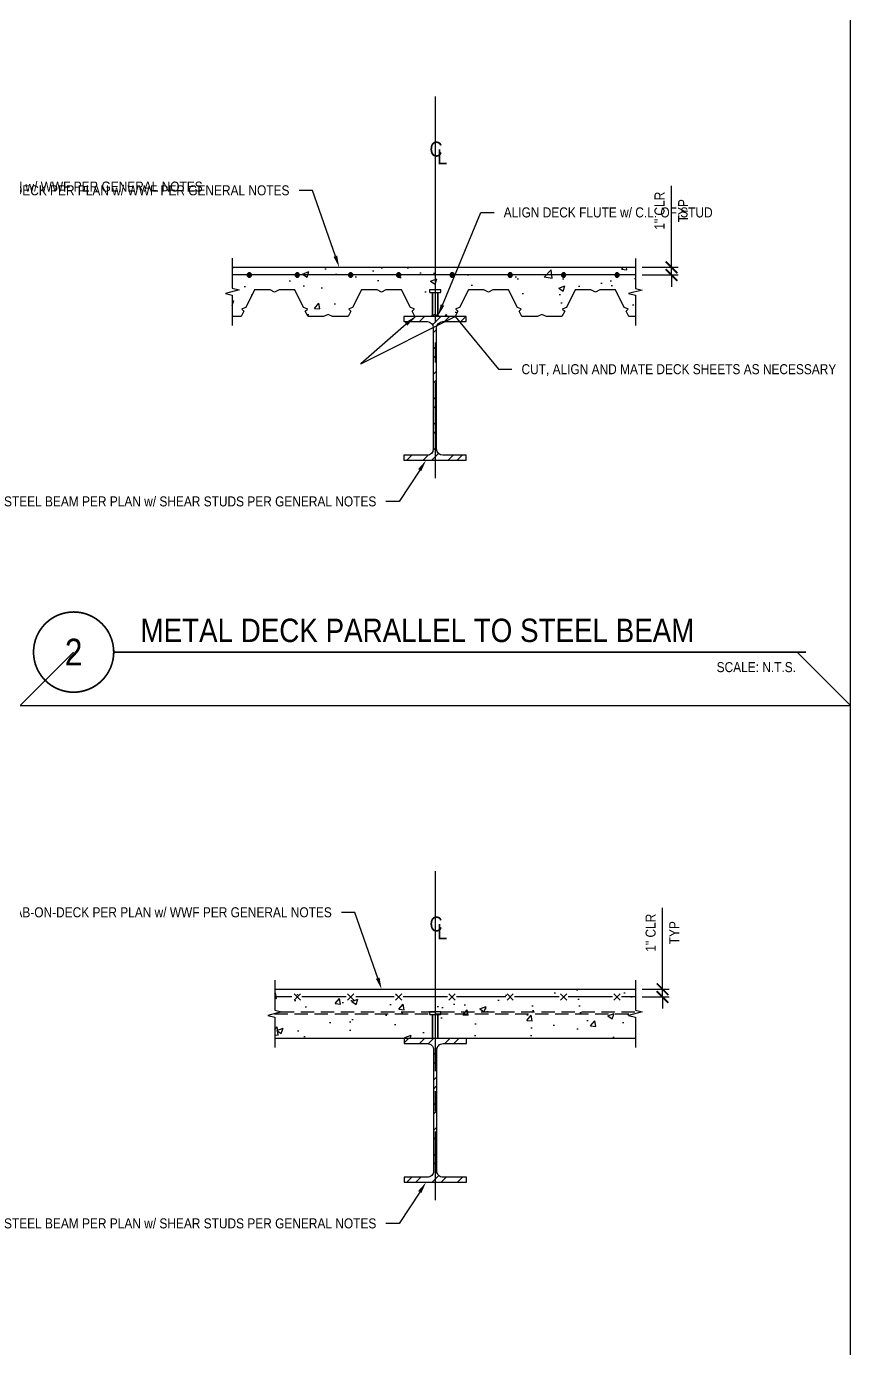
# Model space of a CAD drawing. Header units: inches. Extents: x -16404 to 14624, y -1591 to 16152.
# Drawn here: x -15517.9 to -15425.4, y 7735.9 to 7884.2 of the extents above; entities that cross this region are included whole.
import ezdxf
from ezdxf import colors
from ezdxf.entities.mleader import LeaderData, LeaderLine
from ezdxf.enums import TextEntityAlignment as Align
from ezdxf.math import Vec2, Vec3

# ---------------------------------------------------------------- set-up
doc = ezdxf.new("R2010")
doc.units = ezdxf.units.IN
doc.header["$LTSCALE"] = 24
doc.header["$MEASUREMENT"] = 0
for name, pattern in [('CENTER2', [1.125, 0.75, -0.125, 0.125, -0.125]), ('DASHED2', [0.375, 0.25, -0.125]), ('HIDDEN4', [0.09375, 0.0625, -0.03125])]:
    doc.linetypes.add(name, pattern=pattern)
doc.layers.get('0').update_dxf_attribs({"linetype": 'CONTINUOUS'})
doc.layers.get('DefPoints').update_dxf_attribs({"color": 251, "linetype": 'CONTINUOUS'})
for name, color, linetype in [('S-ANNO-DIMS', 2, 'CONTINUOUS'), ('S-ANNO-NOTE', 4, 'CONTINUOUS'), ('S-BOLT', 2, 'CONTINUOUS'), ('S-BREAK', 2, 'CONTINUOUS'), ('S-CONC', 4, 'CONTINUOUS'), ('S-GRID', 1, 'CENTER2'), ('S-REBAR', 7, 'CONTINUOUS'), ('S-STEEL', 4, 'CONTINUOUS')]:
    doc.layers.add(name, color=color, linetype=linetype)
doc.layers.add('S-ANNO-GRID-NONPLOT', color=251, linetype='CONTINUOUS', plot=False)
doc.layers.add('S-HATCH1', color=1, linetype='CONTINUOUS', transparency=0.5)
doc.layers.add('S-HATCH2', color=2, linetype='CONTINUOUS', transparency=0.5)
doc.styles.add('Arial', font='arial.ttf', dxfattribs={"width": 0.85})
doc.dimstyles.new('DIM-12_Se', dxfattribs={"dimscale": 12, "dimtxt": 0.09375, "dimasz": 0.109375, "dimexe": 0.0625, "dimexo": 0.0625, "dimgap": 0.0625, "dimtad": 1, "dimdec": 4, "dimzin": 11, "dimdsep": 46, "dimlunit": 4, "dimtxsty": 'Arial', "dimblk": 'ARCHTICK', "dimcen": 0.125, "dimdle": 0.0625, "dimclrd": 256, "dimclre": 256, "dimclrt": 4, "dimadec": 0, "dimazin": 0, "dimtfac": 0.75, "dimtdec": 4, "dimtmove": 0, "dimatfit": 3, "dimfxl": 1, "dimfrac": 1, "dimtolj": 1, "dimtzin": 0, "dimarcsym": 0})

# ---------------------------------------------------------------- blocks, each defined once
blk = doc.blocks.new('_ARCHTICK')
at = {"color": 0, "linetype": 'ByBlock', "const_width": 0.15}
blk.add_lwpolyline([(-0.5, -0.5), (0.5, 0.5)], dxfattribs=at)
blk = doc.blocks.new('*D2209')
at = {"layer": 'DefPoints', "color": 0, "transparency": 16777216}
for p in [(-15449.5856413538, 7776.171608005668), (-15446.53971617417, 7776.171608005668), (-15449.5856413538, 7775.308739220886)]:
    blk.add_point(p, dxfattribs=at)
at = {"layer": 'S-ANNO-DIMS', "lineweight": -2, "transparency": 16777216}
for p, q in [((-15446.53971617417, 7776.171608005668), (-15446.53971617417, 7785.316297454601)), ((-15448.8356413538, 7776.171608005668), (-15445.78971617417, 7776.171608005668)), ((-15446.53971617417, 7775.308739220886), (-15446.53971617417, 7776.171608005668)), ((-15448.8356413538, 7775.308739220886), (-15445.78971617417, 7775.308739220886)), ((-15446.53971617417, 7775.308739220886), (-15446.53971617417, 7773.996239220886))]:
    blk.add_line(p, q, dxfattribs=at)
at = {"layer": 'S-ANNO-DIMS', "lineweight": -2, "transparency": 16777216, "xscale": 1.3125, "yscale": 1.3125, "zscale": 1.3125}
for p, rotation in [((-15446.53971617417, 7776.171608005668), 270), ((-15446.53971617417, 7775.308739220886), 90)]:
    blk.add_blockref('_ARCHTICK', p, dxfattribs=dict(at, rotation=rotation))
at = {"layer": 'S-ANNO-DIMS', "color": 4, "transparency": 16777216, "char_height": 1.125, "attachment_point": 5, "rotation": 90, "style": 'Arial'}
for s, insert in [('\\A1;1" CLR', (-15447.87140103092, 7782.517143719952)), ('\\A1;TYP', (-15445.22721617417, 7782.517143719952))]:
    blk.add_mtext(s, dxfattribs=dict(at, insert=insert))
blk = doc.blocks.new('CL-V12')
at = {"layer": 'DefPoints'}
blk.add_line((0, 5.936025320726912), (0, -5.936025320726912), dxfattribs=at)
at = {"layer": 'S-ANNO-NOTE', "color": 4, "char_height": 1.6875, "attachment_point": 5, "style": 'Arial'}
for s, insert, width in [('C', (0.0879226104952977, 0), 1.384716916780355), ('L', (0.7932882397290086, -0.8449597052604076), 1.059878922237381)]:
    blk.add_mtext(s, dxfattribs=dict(at, insert=insert, width=width))
blk = doc.blocks.new('*U332')
at = {"const_width": 0.1875}
for points in [[(-4.5, 1.2e-15, -1), (4.5, 0, 3.732050807568882)], [(-4.5, 0, 1), (4.5, 0, -3.732050807568882)]]:
    blk.add_lwpolyline(points, format="xyb", dxfattribs=at)
blk.add_lwpolyline([(4.5, 0), (82.20909887525063, 0)], dxfattribs=at)
blk.add_circle((0, 0), 4.5)
at = {"style": 'Arial', "width": 0.85}
for tag, p in [('DWG_TITLE_1', (7.5, 6.1875)), ('DWG_TITLE_2', (7.5, 2.4375))]:
    blk.add_attdef(tag, text='', height=2.625, dxfattribs=at).set_placement(p, align=Align.MIDDLE_LEFT)
blk.add_attdef('#', text='', height=3, dxfattribs=at).set_placement((0, 0), align=Align.MIDDLE_CENTER)
blk.add_attdef('SCALE', text='', height=1.125, dxfattribs=at).set_placement((81.08409887525063, -1.125), align=Align.TOP_RIGHT)
blk = doc.blocks.new('*D2210')
at = {"layer": 'DefPoints', "color": 0, "transparency": 16777216}
for p in [(-15449.5856413538, 7857.171608005664), (-15445.53971617417, 7857.171608005664), (-15449.5856413538, 7856.308739220883)]:
    blk.add_point(p, dxfattribs=at)
at = {"layer": 'S-ANNO-DIMS', "lineweight": -2, "transparency": 16777216}
for p, q in [((-15445.53971617417, 7857.171608005664), (-15445.53971617417, 7866.316297454598)), ((-15448.8356413538, 7857.171608005664), (-15444.78971617417, 7857.171608005664)), ((-15445.53971617417, 7856.308739220883), (-15445.53971617417, 7857.171608005664)), ((-15448.8356413538, 7856.308739220883), (-15444.78971617417, 7856.308739220883)), ((-15445.53971617417, 7856.308739220883), (-15445.53971617417, 7854.996239220883))]:
    blk.add_line(p, q, dxfattribs=at)
at = {"layer": 'S-ANNO-DIMS', "lineweight": -2, "transparency": 16777216, "xscale": 1.3125, "yscale": 1.3125, "zscale": 1.3125}
for p, rotation in [((-15445.53971617417, 7857.171608005664), 270), ((-15445.53971617417, 7856.308739220883), 90)]:
    blk.add_blockref('_ARCHTICK', p, dxfattribs=dict(at, rotation=rotation))
at = {"layer": 'S-ANNO-DIMS', "color": 4, "transparency": 16777216, "char_height": 1.125, "attachment_point": 5, "rotation": 90, "style": 'Arial'}
for s, insert in [('\\A1;1" CLR', (-15446.87140103092, 7863.517143719949)), ('\\A1;TYP', (-15444.22721617417, 7863.517143719949))]:
    blk.add_mtext(s, dxfattribs=dict(at, insert=insert))
blk = doc.blocks.new('_DotBlank')
at = {"color": 0, "lineweight": -2}
blk.add_line((-0.5, 0), (-1, 0), dxfattribs=at)
blk.add_circle((0, 0), 0.5, dxfattribs=at)
blk = doc.blocks.new('*U153')
h = blk.add_hatch(color=256)
h.dxf.hatch_style = 1
h.paths.add_polyline_path([(0.25, 1e-16, 1), (-0.25, 1e-16, 1)])
at = {"color": 0}
blk.add_circle((0, 1e-16), 0.25, dxfattribs=at)
blk = doc.blocks.new('W16x45')
at = {"layer": 'S-HATCH1'}
h = blk.add_hatch(dxfattribs=at)
h.set_pattern_fill('STEEL', color=256, scale=16, style=0)
h.set_pattern_definition([(45, (-250.4607083155943, -107.3444358688484), (-1.414213562373095, 1.414213562373095), []), (45, (-250.4607083155943, -106.3444358688484), (-1.414213562373095, 1.414213562373095), [])])
edge = h.paths.add_edge_path()
edge.add_line((3.499999743215994, -8.062499907108759), (3.499999743215994, -7.499999907108759))
edge.add_line((3.499999743215994, -7.499999907108759), (0.8749997432159944, -7.499999907108759))
edge.add_arc((0.8749997432159944, -6.812499907108759), 0.6875, 180, 270, ccw=False)
edge.add_line((0.1874997432159944, -6.812499907108759), (0.1874997432159944, 6.812500092891241))
edge.add_arc((0.8749997432159944, 6.812500092891241), 0.6875, 90, 180, ccw=False)
edge.add_line((0.8749997432159944, 7.500000092891241), (3.499999743215994, 7.500000092891241))
edge.add_line((3.499999743215994, 7.500000092891241), (3.499999743215994, 8.062500092891241))
edge.add_line((3.499999743215994, 8.062500092891241), (-3.500000256784006, 8.062500092891241))
edge.add_line((-3.500000256784006, 8.062500092891241), (-3.500000256784006, 7.500000092891241))
edge.add_line((-3.500000256784006, 7.500000092891241), (-0.8750002567840056, 7.500000092891241))
edge.add_arc((-0.8750002567840056, 6.812500092891241), 0.6875, 0, 90, ccw=False)
edge.add_line((-0.1875002567840056, 6.812500092891241), (-0.1875002567840056, -6.812499907108759))
edge.add_arc((-0.8750002567840056, -6.812499907108759), 0.6875, -90, 0, ccw=False)
edge.add_line((-0.8750002567840056, -7.499999907108759), (-3.500000256784006, -7.499999907108759))
edge.add_line((-3.500000256784006, -7.499999907108759), (-3.500000256784006, -8.062499907108759))
edge.add_line((-3.500000256784006, -8.062499907108759), (3.499999743215994, -8.062499907108759))
at = {"layer": 'S-STEEL'}
blk.add_lwpolyline([(3.499999743215994, -8.062499907108759), (3.499999743215994, -7.499999907108759), (0.8749997432159944, -7.499999907108759, -0.4142135623730958), (0.1874997432159944, -6.812499907108759), (0.1874997432159944, 6.812500092891241, -0.4142135623730958), (0.8749997432159944, 7.500000092891241), (3.499999743215994, 7.500000092891241), (3.499999743215994, 8.062500092891241), (-3.500000256784006, 8.062500092891241), (-3.500000256784006, 7.500000092891241), (-0.8750002567840056, 7.500000092891241, -0.4142135623730952), (-0.1875002567840056, 6.812500092891241), (-0.1875002567840056, -6.812499907108759, -0.4142135623730952), (-0.8750002567840056, -7.499999907108759), (-3.500000256784006, -7.499999907108759), (-3.500000256784006, -8.062499907108759)], format="xyb", close=True, dxfattribs=at)
blk = doc.blocks.new('Se_24x36_DETAILS_GRID')
for p, q in [((31.06969962508379, 7.66666666666672), (31.06969962508379, 15.33333333333339)), ((23.3022747188129, 7.666666666666777), (23.80227471883495, 8.166666666688936)), ((23.30227471881284, 7.666666666666725), (31.06969962508379, 7.666666666666721)), ((31.06969962508379, 4.707345624410664e-14), (31.06969962508379, 7.66666666666672))]:
    blk.add_line(p, q)
at = {"linetype": 'DASHED2', "ltscale": 0.5}
blk.add_line((31.06969962508379, 7.66666666666672), (30.56969962506174, 8.166666666688881), dxfattribs=at)

msp = doc.modelspace()

# ---------------------------------------------------------------- hatches: boundary and pattern name
at = {"layer": 'S-HATCH2'}
h = msp.add_hatch(dxfattribs=at)
h.set_pattern_fill('AR-CONC', color=256, style=0)
h.set_pattern_definition([(49.99999999999999, (-8844.700611068967, 2609.215343960293), (7.172601826007535, -0.6275213498259511), [0.75, -8.25]), (355, (-8844.700611068967, 2609.215343960293), (-1.38751333613, 7.521921337000118), [0.6, -6.6]), (100.45144446, (-8844.102894258967, 2609.163050520294), (5.78508846727112, 6.894399909686294), [0.6374019199999966, -7.011421119999973]), (46.18420000000001, (-8844.700611068967, 2611.215343960293), (10.67241330671572, -1.655192807930765), [1.125, -12.375]), (96.63563549, (-8843.811243618968, 2611.077410890293), (9.346619456742284, 9.741186007745505), [0.95610342, -10.5171376]), (351.1841639899999, (-8844.700611068967, 2611.215343960293), (9.346619450547731, 9.741186002699902), [0.9, -9.90000001]), (21, (-8843.700611068967, 2610.715343960293), (5.969070521184617, -4.026188906653388), [0.75, -8.25]), (326.0000000000001, (-8843.700611068967, 2610.715343960293), (2.433153319215817, 7.25150045046853), [0.6, -6.6]), (71.45144474, (-8843.203188528967, 2610.379828220293), (8.402223767299711, 3.225311528063538), [0.6374019000000001, -7.01142112]), (37.50000000000001, (-8844.700611068967, 2609.215343960293), (0.1215985531729067, 3.328938538313115), [0, -6.52, 0, -6.7, 0, -6.625]), (7.499999999999999, (-8844.700611068967, 2609.215343960293), (2.630695374421486, 3.944117118823602), [0, -3.82, 0, -6.37, 0, -2.525]), (327.5, (-8846.930611068967, 2609.215343960293), (5.33822436172409, -0.2255487173437976), [0, -2.5, 0, -7.8, 0, -10.35]), (317.5, (-8847.930611068967, 2609.215343960293), (5.831861693423862, 1.001049823323177), [0, -3.25, 0, -5.18, 0, -7.35])])
h.paths.add_polyline_path([(-15468.32803171032, 7854.641576005651), (-15466.57803171032, 7854.641576005651), (-15466.07803171032, 7854.391576005651), (-15465.57803171032, 7854.641576005651), (-15463.82803171032, 7854.641576005651), (-15462.83261374965, 7852.650740084303), (-15462.43012151369, 7852.516576005651), (-15462.40109107597, 7852.458515130197), (-15462.6368345442, 7852.259181673412), (-15462.32803171032, 7851.641576005651), (-15460.57803171032, 7851.641576005651), (-15460.07803171032, 7851.891576005651), (-15459.57803171032, 7851.641576005651), (-15457.82803171032, 7851.641576005651), (-15457.51922887644, 7852.259181673412), (-15457.75497234467, 7852.458515130197), (-15457.72594190694, 7852.516576005651), (-15457.32344967099, 7852.650740084303), (-15456.32803171032, 7854.641576005651), (-15454.57803171032, 7854.641576005651), (-15454.07803171032, 7854.391576005651), (-15453.57803171032, 7854.641576005651), (-15451.82803171032, 7854.641576005651), (-15450.83261374965, 7852.650740084303), (-15450.43012151369, 7852.516576005651), (-15450.40109107597, 7852.458515130197), (-15450.6368345442, 7852.259181673412), (-15450.32803171032, 7851.641576005651), (-15449.5856413538, 7851.641576005651), (-15449.5856413538, 7854.055034601998), (-15448.80729016085, 7854.244321384346), (-15450.36399254675, 7854.622894949042), (-15449.5856413538, 7854.812181731394), (-15449.58563591966, 7857.171608005107), (-15494.82803715507, 7857.176213048088), (-15494.82803171032, 7854.812181731394), (-15494.04968051737, 7854.622894949042), (-15495.60638290327, 7854.244321384346), (-15494.82803171032, 7854.055034601998), (-15494.82803171032, 7851.641576005651), (-15493.82803171032, 7851.641576005651), (-15493.51922887644, 7852.259181673412), (-15493.75497234467, 7852.458515130197), (-15493.72594190694, 7852.516576005651), (-15493.32344967099, 7852.650740084303), (-15492.32803171032, 7854.641576005651), (-15490.57803171032, 7854.641576005651), (-15490.07803171032, 7854.391576005651), (-15489.57803171032, 7854.641576005651), (-15487.82803171032, 7854.641576005651), (-15486.83261374965, 7852.650740084303), (-15486.43012151369, 7852.516576005651), (-15486.40109107597, 7852.458515130197), (-15486.6368345442, 7852.259181673412), (-15486.32803171032, 7851.641576005651), (-15484.57803171032, 7851.641576005651), (-15484.07803171032, 7851.891576005651), (-15483.57803171032, 7851.641576005651), (-15481.82803171032, 7851.641576005651), (-15481.51922887644, 7852.259181673412), (-15481.75497234467, 7852.458515130197), (-15481.72594190694, 7852.516576005651), (-15481.32344967099, 7852.650740084303), (-15480.32803171032, 7854.641576005651), (-15478.57803171032, 7854.641576005651), (-15478.07803171032, 7854.391576005651), (-15477.57803171032, 7854.641576005651), (-15475.82803171032, 7854.641576005651), (-15474.83261374965, 7852.650740084303), (-15474.43012151369, 7852.516576005651), (-15474.40109107597, 7852.458515130197), (-15474.6368345442, 7852.259181673412), (-15474.32803171032, 7851.641576005651), (-15472.57803171032, 7851.641576005651), (-15472.07803171032, 7851.891576005651), (-15471.57803171032, 7851.641576005651), (-15469.82803171032, 7851.641576005651), (-15469.51922887644, 7852.259181673412), (-15469.75497234467, 7852.458515130197), (-15469.72594190694, 7852.516576005651), (-15469.32344967099, 7852.650740084303)])
h = msp.add_hatch(dxfattribs=at)
h.set_pattern_fill('ANSI31', color=256)
h.set_pattern_definition([(45, (-8844.700611068967, 2620.226873999809), (-0.08838834764831845, 0.08838834764831845), [])])
h.paths.add_polyline_path([(-15490.07042751161, 7776.176224006357), (-15490.07042206684, 7773.812181731398), (-15489.3688877679, 7773.641576005654), (-15448.88410705486, 7773.641576005654), (-15449.5856413538, 7773.812181731398), (-15449.58564678794, 7776.171608006282)], flags=17)
h.paths.add_polyline_path([(-15489.21525397989, 7773.641576005654), (-15490.84877325979, 7773.24432138435), (-15490.07042206684, 7773.055034602002), (-15490.07042206684, 7770.641576005654), (-15449.5856413538, 7770.641576005654), (-15449.5856413538, 7773.055034602002), (-15450.36399254675, 7773.24432138435), (-15448.80729016085, 7773.622894949046), (-15448.88410705486, 7773.641576005654)], flags=16)
h.paths.add_polyline_path([(-15490.07042751161, 7776.176224006357), (-15490.07042206684, 7773.812181731398), (-15489.29207087389, 7773.622894949046), (-15490.84877325979, 7773.24432138435), (-15490.07042206684, 7773.055034602002), (-15490.07042206684, 7770.641576005654), (-15449.5856413538, 7770.641576005654), (-15449.5856413538, 7773.055034602002), (-15450.36399254675, 7773.24432138435), (-15448.80729016085, 7773.622894949046), (-15449.5856413538, 7773.812181731398), (-15449.58564678794, 7776.171608006282)])
h = msp.add_hatch(dxfattribs=at)
h.set_pattern_fill('AR-CONC', color=256, style=0)
h.set_pattern_definition([(49.99999999999999, (-8844.700611068967, 2620.226873999809), (7.172601826007535, -0.6275213498259511), [0.75, -8.25]), (355, (-8844.700611068967, 2620.226873999809), (-1.38751333613, 7.521921337000118), [0.6, -6.6]), (100.45144446, (-8844.102894258967, 2620.174580559809), (5.78508846727112, 6.894399909686294), [0.6374019199999967, -7.011421119999974]), (46.18420000000001, (-8844.700611068967, 2622.226873999809), (10.67241330671572, -1.655192807930765), [1.125, -12.375]), (96.63563549, (-8843.811243618968, 2622.088940929809), (9.346619456742284, 9.741186007745505), [0.95610342, -10.5171376]), (351.1841639899999, (-8844.700611068967, 2622.226873999809), (9.346619450547731, 9.741186002699902), [0.9, -9.90000001]), (21, (-8843.700611068967, 2621.726873999809), (5.969070521184617, -4.026188906653388), [0.75, -8.25]), (326.0000000000001, (-8843.700611068967, 2621.726873999809), (2.433153319215817, 7.25150045046853), [0.6, -6.6]), (71.45144474, (-8843.203188528967, 2621.391358259809), (8.402223767299711, 3.225311528063538), [0.6374019000000001, -7.01142112]), (37.50000000000001, (-8844.700611068967, 2620.226873999809), (0.1215985531729067, 3.328938538313115), [0, -6.52, 0, -6.7, 0, -6.625]), (7.499999999999999, (-8844.700611068967, 2620.226873999809), (2.630695374421486, 3.944117118823602), [0, -3.82, 0, -6.37, 0, -2.525]), (327.5, (-8846.930611068967, 2620.226873999809), (5.33822436172409, -0.2255487173437976), [0, -2.5, 0, -7.8, 0, -10.35]), (317.5, (-8847.930611068967, 2620.226873999809), (5.831861693423862, 1.001049823323177), [0, -3.25, 0, -5.18, 0, -7.35])])
h.paths.add_polyline_path([(-15449.58564678794, 7776.171608006282), (-15490.07042751161, 7776.176224006357), (-15490.07042206684, 7773.812181731398), (-15489.3688877679, 7773.641576005654), (-15448.88410705486, 7773.641576005654), (-15449.5856413538, 7773.812181731398)])
h.paths.add_polyline_path([(-15449.5856413538, 7773.055034602002), (-15450.36399254675, 7773.24432138435), (-15448.80729016085, 7773.622894949046), (-15448.88410705486, 7773.641576005654), (-15489.3688877679, 7773.641576005654), (-15489.29207087389, 7773.622894949046), (-15490.84877325979, 7773.24432138435), (-15490.07042206684, 7773.055034602002), (-15490.07042206684, 7770.641576005654), (-15449.5856413538, 7770.641576005654)])

# ---------------------------------------------------------------- linework, layer by layer
at = {"layer": 'S-BOLT', "color": 4}
for points in [[(-15471.4295603538, 7854.641576005651), (-15472.6795603538, 7854.641576005651), (-15472.6795603538, 7854.422826005651, 0.4142135623730949), (-15472.5858103538, 7854.329076005651), (-15472.3670603538, 7854.329076005651), (-15472.3670603538, 7851.641576005651), (-15472.3670603538, 7854.329076005651), (-15471.7420603538, 7854.329076005651), (-15471.7420603538, 7851.641576005651), (-15471.7420603538, 7854.329076005651), (-15471.5233103538, 7854.329076005651, 0.414213562373095), (-15471.4295603538, 7854.422826005651), (-15471.4295603538, 7854.641576005651)], [(-15471.4295603538, 7773.641576005654), (-15472.6795603538, 7773.641576005654), (-15472.6795603538, 7773.422826005654, 0.4142135623730949), (-15472.5858103538, 7773.329076005654), (-15472.3670603538, 7773.329076005654), (-15472.3670603538, 7770.641576005654), (-15472.3670603538, 7773.329076005654), (-15471.7420603538, 7773.329076005654), (-15471.7420603538, 7770.641576005654), (-15471.7420603538, 7773.329076005654), (-15471.5233103538, 7773.329076005654, 0.414213562373095), (-15471.4295603538, 7773.422826005654), (-15471.4295603538, 7773.641576005654)]]:
    msp.add_lwpolyline(points, format="xyb", close=True, dxfattribs=at)
at = {"layer": 'S-BREAK'}
for points in [[(-15494.82803945826, 7858.176224006615), (-15494.82803171032, 7854.812181731394), (-15494.04968051737, 7854.622894949042), (-15495.60638290327, 7854.244321384346), (-15494.82803171032, 7854.055034601998), (-15494.82803171032, 7850.641576005651)], [(-15449.58564365698, 7858.171618964187), (-15449.58563590905, 7854.807576688966), (-15448.8072847161, 7854.618289906614), (-15450.36398710199, 7854.239716341918), (-15449.58563590905, 7854.05042955957), (-15449.58563590905, 7850.636970963223)], [(-15490.07042981478, 7777.176224006619), (-15490.07042206684, 7773.812181731398), (-15489.29207087389, 7773.622894949046), (-15490.84877325979, 7773.24432138435), (-15490.07042206684, 7773.055034602002), (-15490.07042206684, 7769.641576005654)], [(-15449.58564910173, 7777.176224006619), (-15449.5856413538, 7773.812181731398), (-15448.80729016085, 7773.622894949046), (-15450.36399254675, 7773.24432138435), (-15449.5856413538, 7773.055034602002), (-15449.5856413538, 7769.641576005654)]]:
    msp.add_lwpolyline(points, dxfattribs=at)
at = {"layer": 'S-CONC', "linetype": 'Continuous'}
for p, q in [((-15494.82803715507, 7857.176213048088), (-15449.5856413538, 7857.17160800566)), ((-15490.07042135374, 7776.176224005655), (-15449.5856413538, 7776.171608005664))]:
    msp.add_line(p, q, dxfattribs=at)
at = {"layer": 'S-CONC'}
msp.add_line((-15449.5856413538, 7770.641576005654), (-15490.07042206684, 7770.641576005654), dxfattribs=at)
at = {"layer": 'S-CONC', "linetype": 'Continuous'}
msp.add_lwpolyline([(-15449.5856413538, 7851.641576005651), (-15450.32803171032, 7851.641576005651), (-15450.6368345442, 7852.259181673412), (-15450.40109107597, 7852.458515130197), (-15450.43012151369, 7852.516576005651), (-15450.83261374965, 7852.650740084303), (-15451.82803171032, 7854.641576005651), (-15453.57803171032, 7854.641576005651), (-15454.07803171032, 7854.391576005651), (-15454.57803171032, 7854.641576005651), (-15456.32803171032, 7854.641576005651), (-15457.32344967099, 7852.650740084303), (-15457.72594190694, 7852.516576005651), (-15457.75497234467, 7852.458515130197), (-15457.51922887644, 7852.259181673412), (-15457.82803171032, 7851.641576005651), (-15459.57803171032, 7851.641576005651), (-15460.07803171032, 7851.891576005651), (-15460.57803171032, 7851.641576005651), (-15462.32803171032, 7851.641576005651), (-15462.6368345442, 7852.259181673412), (-15462.40109107597, 7852.458515130197), (-15462.43012151369, 7852.516576005651), (-15462.83261374965, 7852.650740084303), (-15463.82803171032, 7854.641576005651), (-15465.57803171032, 7854.641576005651), (-15466.07803171032, 7854.391576005651), (-15466.57803171032, 7854.641576005651), (-15468.32803171032, 7854.641576005651), (-15469.32344967099, 7852.650740084303), (-15469.72594190694, 7852.516576005651), (-15469.75497234467, 7852.458515130197), (-15469.51922887644, 7852.259181673412), (-15469.82803171032, 7851.641576005651), (-15471.57803171032, 7851.641576005651), (-15472.07803171032, 7851.891576005651), (-15472.57803171032, 7851.641576005651), (-15474.32803171032, 7851.641576005651), (-15474.6368345442, 7852.259181673412), (-15474.40109107597, 7852.458515130197), (-15474.43012151369, 7852.516576005651), (-15474.83261374965, 7852.650740084303), (-15475.82803171032, 7854.641576005651), (-15477.57803171032, 7854.641576005651), (-15478.07803171032, 7854.391576005651), (-15478.57803171032, 7854.641576005651), (-15480.32803171032, 7854.641576005651), (-15481.32344967099, 7852.650740084303), (-15481.72594190694, 7852.516576005651), (-15481.75497234467, 7852.458515130197), (-15481.51922887644, 7852.259181673412), (-15481.82803171032, 7851.641576005651), (-15483.57803171032, 7851.641576005651), (-15484.07803171032, 7851.891576005651), (-15484.57803171032, 7851.641576005651), (-15486.32803171032, 7851.641576005651), (-15486.6368345442, 7852.259181673412), (-15486.40109107597, 7852.458515130197), (-15486.43012151369, 7852.516576005651), (-15486.83261374965, 7852.650740084303), (-15487.82803171032, 7854.641576005651), (-15489.57803171032, 7854.641576005651), (-15490.07803171032, 7854.391576005651), (-15490.57803171032, 7854.641576005651), (-15492.32803171032, 7854.641576005651), (-15493.32344967099, 7852.650740084303), (-15493.72594190694, 7852.516576005651), (-15493.75497234467, 7852.458515130197), (-15493.51922887644, 7852.259181673412), (-15493.82803171032, 7851.641576005651), (-15494.82803171032, 7851.641576005651)], dxfattribs=at)
at = {"layer": 'S-GRID', "color": 1, "linetype": 'CENTER2', "ltscale": 0.75}
for p, q in [((-15472.0545603538, 7864.478219354877), (-15472.0545603538, 7833.516576005651)), ((-15472.0545603538, 7780.478219354881), (-15472.0545603538, 7752.516576005654))]:
    msp.add_line(p, q, dxfattribs=at)
at = {"layer": 'S-REBAR'}
for p, q in [((-15449.58563790675, 7856.308840183578), (-15494.82803515713, 7856.308735982972)), ((-15487.18585850106, 7774.955185830287), (-15487.89296528225, 7775.662292611479)), ((-15487.89296528225, 7774.955185830287), (-15487.18585850106, 7775.662292611479)), ((-15481.18585850106, 7774.955185830287), (-15481.89296528225, 7775.662292611479)), ((-15481.89296528225, 7774.955185830287), (-15481.18585850106, 7775.662292611479)), ((-15476.51019430271, 7774.955185830287), (-15475.80308752152, 7775.662292611479)), ((-15475.80308752152, 7774.955185830287), (-15476.51019430271, 7775.662292611479)), ((-15470.51019430271, 7774.955185830287), (-15469.80308752152, 7775.662292611479)), ((-15469.80308752152, 7774.955185830287), (-15470.51019430271, 7775.662292611479)), ((-15463.28793550533, 7774.955185830287), (-15463.99504228652, 7775.662292611479)), ((-15463.99504228652, 7774.955185830287), (-15463.28793550533, 7775.662292611479)), ((-15457.28793550533, 7774.955185830287), (-15457.99504228652, 7775.662292611479)), ((-15457.99504228652, 7774.955185830287), (-15457.28793550533, 7775.662292611479)), ((-15451.28793550533, 7774.955185830287), (-15451.99504228652, 7775.662292611479)), ((-15451.99504228652, 7774.955185830287), (-15451.28793550533, 7775.662292611479)), ((-15488.14611395768, 7775.308739220883), (-15490.04639080196, 7775.308739220883)), ((-15482.03941189166, 7775.308739220883), (-15487.03941189166, 7775.308739220883)), ((-15470.65664091211, 7775.308739220883), (-15475.65664091211, 7775.308739220883)), ((-15458.14148889592, 7775.308739220883), (-15463.14148889592, 7775.308739220883)), ((-15452.14148889592, 7775.308739220883), (-15457.14148889592, 7775.308739220883)), ((-15449.5856413538, 7775.308739220883), (-15451.14148889592, 7775.308739220883))]:
    msp.add_line(p, q, dxfattribs=at)
for points in [[(-15476.65664091211, 7775.308739220883), (-15480.95952263026, 7775.308739220883)], [(-15464.14148889592, 7775.308739220883), (-15466.64148889592, 7775.308739220883), (-15469.65664091211, 7775.308739220883)]]:
    msp.add_lwpolyline(points, dxfattribs=at)
at = {"layer": 'S-STEEL', "color": 2, "linetype": 'HIDDEN4'}
for p, q in [((-15490.08784741738, 7773.429370505647), (-15450.16527725541, 7773.429370505647)), ((-15489.39172789972, 7773.641576005654), (-15448.91148670151, 7773.641576005654))]:
    msp.add_line(p, q, dxfattribs=at)

# ---------------------------------------------------------------- block references
at = {"layer": 'S-ANNO-GRID-NONPLOT', "xscale": 12, "yscale": 12, "zscale": 12}
msp.add_blockref('Se_24x36_DETAILS_GRID', (-15798.26811395953, 7715.999999999998), dxfattribs=at)
at = {"layer": 'S-ANNO-NOTE'}
for p in [(-15472.0545603538, 7870.414244675604), (-15472.0545603538, 7783.478824207507)]:
    msp.add_blockref('CL-V12', p, dxfattribs=at)
msp.add_blockref('*U332', (-15512.64081733351, 7814.000000000265), dxfattribs=at).add_auto_attribs({'#': '2', 'DWG_TITLE_2': 'METAL DECK PARALLEL TO STEEL BEAM', 'SCALE': 'SCALE: N.T.S.'})
at = {"layer": 'S-REBAR', "linetype": 'ByBlock', "xscale": -1, "rotation": 180}
for p in [(-15492.9221828712, 7856.308739220879), (-15487.53941189166, 7856.308739220879), (-15481.53941189166, 7856.308739220879), (-15476.15664091211, 7856.308739220879), (-15470.15664091211, 7856.308739220879), (-15463.64148889592, 7856.308739220879), (-15457.64148889592, 7856.308739220879), (-15451.64148889592, 7856.308739220879)]:
    msp.add_blockref('*U153', p, dxfattribs=at)
at = {"layer": 'S-STEEL'}
for p in [(-15472.07803145354, 7843.57907591276), (-15472.05456009702, 7762.579075912764)]:
    msp.add_blockref('W16x45', p, dxfattribs=at)

# ---------------------------------------------------------------- dimensions: what is measured, and where the dimension line sits
at = {"layer": 'S-ANNO-DIMS'}
for base, p1, p2, picture, middle in [((-15445.53971617417, 7857.171608005664), (-15449.5856413538, 7856.308739220879), (-15449.5856413538, 7857.17160800566), '*D2210', (-15445.53971617417, 7863.517143719949)), ((-15446.53971617417, 7776.171608005668), (-15449.5856413538, 7775.308739220883), (-15449.5856413538, 7776.171608005664), '*D2209', (-15446.53971617417, 7782.517143719952))]:
    dim = msp.add_linear_dim(base=base, p1=p1, p2=p2, angle=90, text='1" CLR\\XTYP', dimstyle='DIM-12_Se', dxfattribs=at)
    dim.commit()
    dim.dimension.update_dxf_attribs({"geometry": picture, "text_midpoint": middle, "dimtype": 160})

# ---------------------------------------------------------------- leaders
at = {"layer": 'S-ANNO-NOTE'}
ml = msp.add_multileader_mtext('Standard', dxfattribs=at)
ml.set_content('\\A1;{\\C4;SLAB OPENINGS\\PSEE PLAN}', color=4, style='Arial')
ml.set_leader_properties(color=2)
ml.set_arrow_properties(name='DOTBLANK')
ml.build(insert=Vec2(0, 0))
ml.multileader.update_dxf_attribs({"dogleg_length": 0.36, "arrow_head_size": 1.875, "scale": 12})
ctx = ml.context
ctx.base_point, ctx.scale, ctx.char_height, ctx.arrow_head_size, ctx.landing_gap_size, ctx.plane_origin = Vec3(-15649.22025888821, 7871.238355979977), 12, 1.125, 1.875, 1.08, Vec3(-15690.64151430758, 8157.082772592125)
notes = []
notes.append((ctx, [(0, (1, 1, 0), (-15650.72025888821, 7871.238355979977), (1, 0), 1.500000000000007, [(0, [(-15654.04441750692, 7863.368211247477)], 0, [])])]))
ctx.mtext.insert, ctx.mtext.width, ctx.mtext.defined_height, ctx.mtext.flow_direction = Vec3(-15648.14025888821, 7871.810448408355), 32.72069158077921, 3.774266488824606, 5
ml = msp.add_multileader_mtext('Standard', dxfattribs=at)
ml.set_content('\\A1;CONCRETE SLAB-ON-DECK PER PLAN w/ WWF PER GENERAL NOTES', color=4, style='Arial')
ml.set_leader_properties(color=2)
ml.build(insert=Vec2(0, 0))
ml.multileader.update_dxf_attribs({"dogleg_length": 0.36, "arrow_head_size": 1.3125, "scale": 12})
ctx = ml.context
ctx.base_point, ctx.scale, ctx.char_height, ctx.arrow_head_size, ctx.landing_gap_size, ctx.plane_origin = Vec3(-15507.31575050552, 7865.7964735495), 12, 1.125, 1.3125, 1.08, Vec3(-15446.23094035441, 7563.46165170344)
ctx.text_align_type = 2
notes.append((ctx, [(0, (1, 1, 0), (-15485.83662533498, 7865.7964735495), (-1, 0), 1.500000000000007, [(0, [(-15482.82803715507, 7857.176213048088)], 0, [])])]))
ctx.mtext.insert, ctx.mtext.width, ctx.mtext.alignment, ctx.mtext.flow_direction = Vec3(-15488.41662533498, 7866.368565977878), 17.89690825375171, 3, 5
ml = msp.add_multileader_mtext('Standard', dxfattribs=at)
ml.set_content('\\A1;CONCRETE SLAB-ON-DECK PER PLAN w/ WWF PER GENERAL NOTES', color=4, style='Arial')
ml.set_leader_properties(color=2)
ml.build(insert=Vec2(0, 0))
ml.multileader.update_dxf_attribs({"dogleg_length": 0.36, "arrow_head_size": 1.3125, "scale": 12})
ctx = ml.context
ctx.base_point, ctx.scale, ctx.char_height, ctx.arrow_head_size, ctx.landing_gap_size, ctx.plane_origin = Vec3(-15544.36135539449, 7866.214928708009), 12, 1.125, 1.3125, 1.08, Vec3(-15585.46704037507, 7563.88010686195)
notes.append((ctx, [(0, (1, 1, 0), (-15545.86135539449, 7866.214928708009), (1, 0), 1.500000000000007, [(0, [(-15548.8699435744, 7857.594668206598)], 0, [])])]))
ctx.mtext.insert, ctx.mtext.width, ctx.mtext.flow_direction = Vec3(-15543.28135539449, 7866.787021136387), 17.89690825375171, 5
ml = msp.add_multileader_mtext('Standard', dxfattribs=at)
ml.set_content('\\A1;ALIGN DECK FLUTE w/ C.L. OF STUD', color=4, style='Arial')
ml.set_leader_properties(color=2)
ml.build(insert=Vec2(0, 0))
ml.multileader.update_dxf_attribs({"dogleg_length": 0.36, "arrow_head_size": 1.3125, "scale": 12})
ctx = ml.context
ctx.base_point, ctx.scale, ctx.char_height, ctx.arrow_head_size, ctx.landing_gap_size, ctx.plane_origin = Vec3(-15465.44487151125, 7863.318062115194), 12, 1.125, 1.3125, 1.08, Vec3(-15504.65165715447, 8170.652883961254)
notes.append((ctx, [(0, (1, 1, 0), (-15466.94487151125, 7863.318062115194), (1, 0), 1.500000000000007, [(0, [(-15471.7420603538, 7851.723590327393)], 0, [])])]))
ctx.mtext.insert, ctx.mtext.width, ctx.mtext.flow_direction = Vec3(-15464.36487151125, 7863.890154543572), 12.63296725784448, 5
ml = msp.add_multileader_mtext('Standard', dxfattribs=at)
ml.set_content('\\A1;{\\C4;CUT, ALIGN AND MATE DECK SHEETS AS NECESSARY}', color=4, style='Arial')
ml.set_leader_properties(color=2)
ml.build(insert=Vec2(0, 0))
ml.multileader.update_dxf_attribs({"dogleg_length": 0.36, "arrow_head_size": 1.3125, "scale": 12})
ctx = ml.context
ctx.base_point, ctx.scale, ctx.char_height, ctx.arrow_head_size, ctx.landing_gap_size, ctx.plane_origin = Vec3(-15463.44487151125, 7845.728531054115), 12, 1.125, 1.3125, 1.08, Vec3(-15504.65165715447, 8140.063352900174)
notes.append((ctx, [(0, (1, 1, 0), (-15464.94487151125, 7845.728531054115), (1, 0), 1.500000000000007, [(1, [(-15474.32803171032, 7851.641576005651), (-15480.39340692056, 7846.348791555526), (-15469.82803171032, 7851.641576005651)], 0, [])])]))
ctx.mtext.insert, ctx.mtext.width, ctx.mtext.flow_direction = Vec3(-15462.36487151125, 7846.300623482492), 24.33205902032205, 5
ml = msp.add_multileader_mtext('Standard', dxfattribs=at)
ml.set_content('\\A1;STEEL BEAM PER PLAN w/ SHEAR STUDS PER GENERAL NOTES', color=4, style='Arial')
ml.set_leader_properties(color=2)
ml.build(insert=Vec2(0, 0))
ml.multileader.update_dxf_attribs({"dogleg_length": 0.36, "arrow_head_size": 1.3125, "scale": 12})
ctx = ml.context
ctx.base_point, ctx.scale, ctx.char_height, ctx.arrow_head_size, ctx.landing_gap_size, ctx.plane_origin = Vec3(-15494.64285539501, 7830.896315504239), 12, 1.125, 1.3125, 1.08, Vec3(-15436.48093490966, 8129.231137350299)
ctx.text_align_type = 2
notes.append((ctx, [(0, (1, 1, 0), (-15476.08661989023, 7830.896315504239), (-1, 0), 1.500000000000007, [(0, [(-15473.07803171032, 7835.516576005651)], 0, [])])]))
ctx.mtext.insert, ctx.mtext.width, ctx.mtext.alignment, ctx.mtext.flow_direction = Vec3(-15478.66661989023, 7831.468407932617), 15.01054655525239, 3, 5
ml = msp.add_multileader_mtext('Standard', dxfattribs=at)
ml.set_content('\\A1;{\\C4;RECT. HOLE OR GROUP OF ROUND HOLES}', color=4, style='Arial')
ml.set_leader_properties(color=2)
ml.build(insert=Vec2(0, 0))
ml.multileader.update_dxf_attribs({"dogleg_length": 0.36, "arrow_head_size": 1.3125, "scale": 12})
ctx = ml.context
ctx.base_point, ctx.scale, ctx.char_height, ctx.arrow_head_size, ctx.landing_gap_size, ctx.plane_origin = Vec3(-15748.80163021122, 7804.156844234231), 12, 1.125, 1.3125, 1.08, Vec3(-15794.00841585443, 8102.491666080291)
notes.append((ctx, [(0, (1, 1, 0), (-15750.30163021122, 7804.156844234231), (1, 0), 1.500000000000007, [(0, [(-15755.271330664, 7796.006356570178)], 0, [])])]))
ctx.mtext.insert, ctx.mtext.width, ctx.mtext.flow_direction = Vec3(-15747.72163021122, 7804.728936662609), 31.80568469739228, 5
ml = msp.add_multileader_mtext('Standard', dxfattribs=at)
ml.set_content('\\A1;{\\C4;L2x2x\\H0.7x;\\S1#4;}', color=4, style='Arial')
ml.set_leader_properties(color=2)
ml.build(insert=Vec2(0, 0))
ml.multileader.update_dxf_attribs({"dogleg_length": 0.36, "arrow_head_size": 1.3125, "scale": 12})
ctx = ml.context
ctx.base_point, ctx.scale, ctx.char_height, ctx.arrow_head_size, ctx.landing_gap_size, ctx.plane_origin = Vec3(-15739.916205138, 7780.230828453844), 12, 1.125, 1.3125, 1.08, Vec3(-15785.12299078122, 8080.531445093874)
notes.append((ctx, [(0, (1, 1, 0), (-15741.416205138, 7780.230828453844), (1, 0), 1.500000000000007, [(1, [(-15739.45343482438, 7785.793100570178), (-15747.61320996518, 7797.079846570176)], 0, [])])]))
ctx.mtext.insert, ctx.mtext.width, ctx.mtext.flow_direction = Vec3(-15738.836205138, 7780.793328453844), 24.33205902032205, 5
ml = msp.add_multileader_mtext('Standard', dxfattribs=at)
ml.set_content('\\A1;CONCRETE SLAB-ON-DECK PER PLAN w/ WWF PER GENERAL NOTES', color=4, style='Arial')
ml.set_leader_properties(color=2)
ml.build(insert=Vec2(0, 0))
ml.multileader.update_dxf_attribs({"dogleg_length": 0.36, "arrow_head_size": 1.3125, "scale": 12})
ctx = ml.context
ctx.base_point, ctx.scale, ctx.char_height, ctx.arrow_head_size, ctx.landing_gap_size, ctx.plane_origin = Vec3(-15502.55814086206, 7784.796484507769), 12, 1.125, 1.3125, 1.08, Vec3(-15441.47333071095, 7482.46166266171)
ctx.text_align_type = 2
notes.append((ctx, [(0, (1, 1, 0), (-15481.07901569153, 7784.796484507769), (-1, 0), 1.500000000000007, [(0, [(-15478.07042751161, 7776.176224006357)], 0, [])])]))
ctx.mtext.insert, ctx.mtext.width, ctx.mtext.alignment, ctx.mtext.flow_direction = Vec3(-15483.65901569153, 7785.368576936146), 17.89690825375171, 3, 5
ml = msp.add_multileader_mtext('Standard', dxfattribs=at)
ml.set_content('\\A1;STEEL BEAM PER PLAN w/ SHEAR STUDS PER GENERAL NOTES', color=4, style='Arial')
ml.set_leader_properties(color=2)
ml.build(insert=Vec2(0, 0))
ml.multileader.update_dxf_attribs({"dogleg_length": 0.36, "arrow_head_size": 1.3125, "scale": 12})
ctx = ml.context
ctx.base_point, ctx.scale, ctx.char_height, ctx.arrow_head_size, ctx.landing_gap_size, ctx.plane_origin = Vec3(-15494.64285539501, 7749.896315504243), 12, 1.125, 1.3125, 1.08, Vec3(-15436.48093490966, 8048.231137350303)
ctx.text_align_type = 2
notes.append((ctx, [(0, (1, 1, 0), (-15476.08661989023, 7749.896315504243), (-1, 0), 1.500000000000007, [(0, [(-15473.07803171032, 7754.516576005654)], 0, [])])]))
ctx.mtext.insert, ctx.mtext.width, ctx.mtext.alignment, ctx.mtext.flow_direction = Vec3(-15478.66661989023, 7750.468407932621), 15.01054655525239, 3, 5
for ctx, leaders in notes:
    for number, flags, end, landing, length, lines in leaders:
        leader = LeaderData()
        leader.index, (leader.has_last_leader_line, leader.has_dogleg_vector, leader.attachment_direction) = number, flags
        leader.last_leader_point, leader.dogleg_vector, leader.dogleg_length = Vec3(end), Vec3(landing), length
        for number, points, colour, breaks in lines:
            line = LeaderLine()
            line.index, line.vertices, line.color, line.breaks = number, Vec3.list(points), colors.encode_raw_color(colour), breaks
            leader.lines.append(line)
        ctx.leaders.append(leader)

doc.saveas('drawing.dxf')
